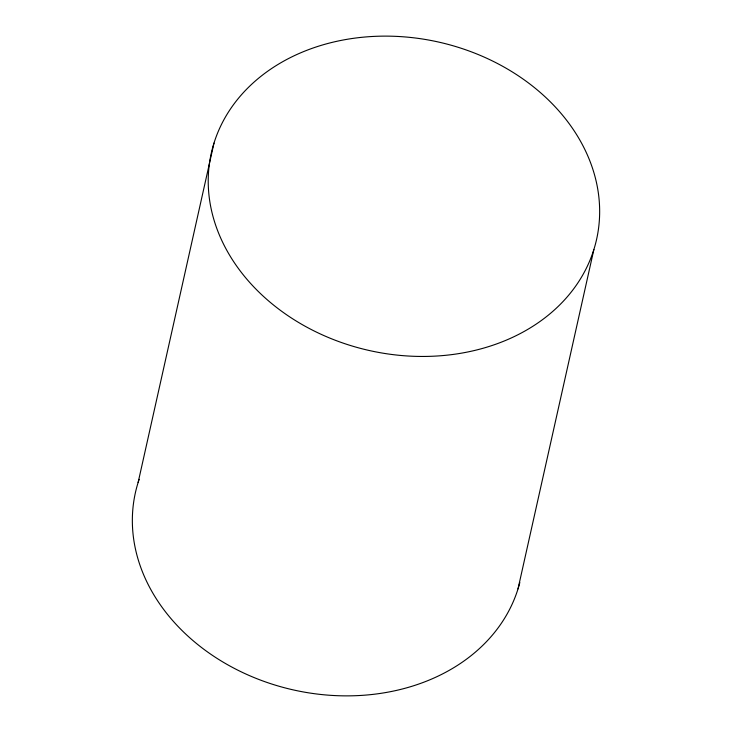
<?xml version="1.0" encoding="UTF-8"?>
<svg xmlns="http://www.w3.org/2000/svg" width="732" height="732" viewBox="0 0 732 732"><rect width="100%" height="100%" fill="white"/><g stroke="black" fill="none" stroke-linecap="round" stroke-linejoin="round"><path stroke-width="1.1" d="M138.119 482.516L213.991 143.097M518.009 588.903L593.881 249.484A197.402 158.066 12.6 0 0 349.814 38.86A197.402 158.066 12.6 0 0 268.113 300.523A197.402 158.066 12.6 0 0 593.881 249.484M519.83 582.489A197.402 158.066 12.6 0 1 282.9 687.33A197.402 158.066 12.6 0 1 139.153 479.35"/></g></svg>
